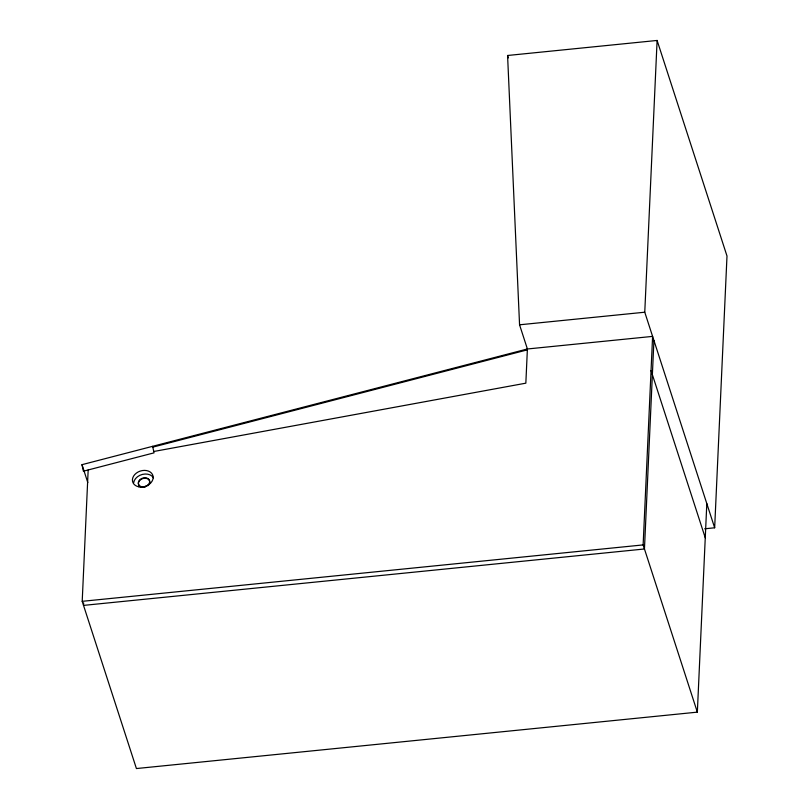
<?xml version="1.0" encoding="UTF-8"?>
<svg xmlns="http://www.w3.org/2000/svg" width="809" height="809" viewBox="0 0 809 809"><rect width="100%" height="100%" fill="white"/><g stroke="black" fill="none" stroke-linecap="round" stroke-linejoin="round"><path stroke-width="1.21" d="M706.813 503.613L697.348 712.142L136.418 768.55L82.205 601.33L88.171 469.958M83.64 602.897L83.529 605.395L644.449 548.987L653.925 340.458M704.639 528.803L714.66 527.792L644.763 312.213L657.11 40.45L507.577 55.487L519.56 324.803L527.397 348.982L525.84 383.173L153.75 451.493M697.348 712.142L643.135 544.912L652.6 336.392L527.397 348.982L82.002 464.669L83.398 471.202L154.044 452.848L152.638 446.325M714.66 527.792L726.998 256.028L657.11 40.45M152.82 447.134L527.357 349.852L527.185 349.043M519.56 324.803L644.763 312.213M82.205 601.33L643.135 544.912M651.053 370.573L705.266 537.803M507.577 55.487L508.345 57.884M82.002 464.669L87.807 482.589M133.657 482.73A10.598 8.05 -18 0 1 142.445 474.398A10.598 8.05 -18 0 1 153.488 477.836M138.966 485.451A5.845 4.439 -18 0 1 143.749 478.311A5.845 4.439 -18 0 1 149.534 483.549M148.866 484.702A5.845 4.439 -18 0 1 147.875 485.713M145.215 487.089A5.845 4.439 -18 0 1 139.795 486.33M142.111 486.866A5.845 4.439 -18 0 0 149.584 480.738A5.845 4.439 -18 0 0 140.2 479.403A5.845 4.439 -18 0 0 142.111 486.866M138.976 486.856A10.598 8.05 -18 0 0 153.063 476.188A10.598 8.05 -18 0 0 136.347 473.113A10.598 8.05 -18 0 0 138.976 486.856"/></g></svg>
